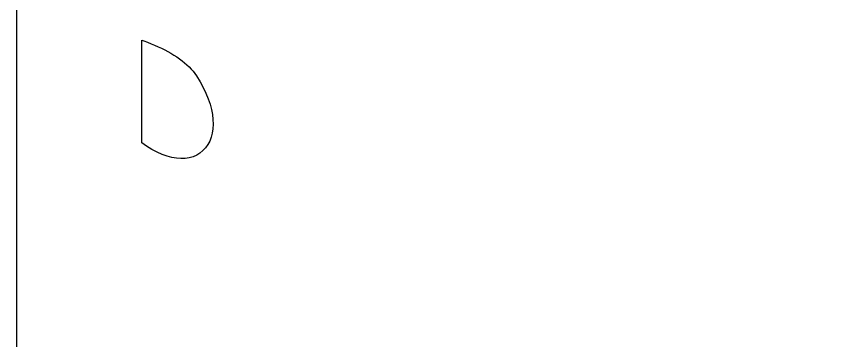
# Model space of a CAD drawing. Header units: centimetres. Extents: x -27.5 to -9.1, y -9.5 to -3.5.
# Drawn here: x -27.5 to -24.932, y -7.575 to -6.574 of the extents above; entities that cross this region are included whole.
import ezdxf

# ---------------------------------------------------------------- set-up
doc = ezdxf.new("R2010")
doc.units = ezdxf.units.CM
doc.header["$MEASUREMENT"] = 0
doc.layers.add('layer 1', color=7, linetype='Continuous')

msp = doc.modelspace()

# ---------------------------------------------------------------- linework, layer by layer
at = {"layer": 'layer 1', "color": 250}
for points, knots in [([(-27.5, -3.49494), (-27.5, -3.49494), (-18.97669, -3.49494), (-18.97669, -3.49494), (-18.97669, -3.49494), (-18.97669, -3.49494), (-18.97669, -9.5), (-18.97669, -9.5), (-18.97669, -9.5), (-18.97669, -9.5), (-27.5, -9.5), (-27.5, -9.5), (-27.5, -9.5), (-27.5, -9.5), (-27.5, -3.49494), (-27.5, -3.49494)], [0, 0, 0, 0, 0.2, 0.2, 0.2, 0.2, 0.4, 0.4, 0.4, 0.4, 0.6, 0.6, 0.6, 0.6, 1, 1, 1, 1]), ([(-27.11258, -6.96406), (-27.11258, -6.96406), (-27.0976, -6.9745), (-27.0976, -6.9745), (-27.0976, -6.9745), (-27.0976, -6.9745), (-27.08125, -6.98454), (-27.08125, -6.98454), (-27.08125, -6.98454), (-27.08125, -6.98454), (-27.06527, -6.99301), (-27.06527, -6.99301), (-27.06527, -6.99301), (-27.06527, -6.99301), (-27.04968, -6.99993), (-27.04968, -6.99993), (-27.04968, -6.99993), (-27.04968, -6.99993), (-27.0345, -7.00535), (-27.0345, -7.00535), (-27.0345, -7.00535), (-27.0345, -7.00535), (-27.01975, -7.00928), (-27.01975, -7.00928), (-27.01975, -7.00928), (-27.01975, -7.00928), (-27.00546, -7.01173), (-27.00546, -7.01173), (-27.00546, -7.01173), (-27.00546, -7.01173), (-26.99167, -7.01271), (-26.99167, -7.01271), (-26.99167, -7.01271), (-26.99167, -7.01271), (-26.97842, -7.01222), (-26.97842, -7.01222), (-26.97842, -7.01222), (-26.97842, -7.01222), (-26.96578, -7.01027), (-26.96578, -7.01027), (-26.96578, -7.01027), (-26.96578, -7.01027), (-26.95382, -7.00685), (-26.95382, -7.00685), (-26.95382, -7.00685), (-26.95382, -7.00685), (-26.94265, -7.00199), (-26.94265, -7.00199), (-26.94265, -7.00199), (-26.94265, -7.00199), (-26.93239, -6.99574), (-26.93239, -6.99574), (-26.93239, -6.99574), (-26.93239, -6.99574), (-26.92312, -6.98816), (-26.92312, -6.98816), (-26.92312, -6.98816), (-26.92312, -6.98816), (-26.91498, -6.97937), (-26.91498, -6.97937), (-26.91498, -6.97937), (-26.91498, -6.97937), (-26.90801, -6.96947), (-26.90801, -6.96947), (-26.90801, -6.96947), (-26.90801, -6.96947), (-26.90227, -6.95858), (-26.90227, -6.95858), (-26.90227, -6.95858), (-26.90227, -6.95858), (-26.89776, -6.94679), (-26.89776, -6.94679), (-26.89776, -6.94679), (-26.89776, -6.94679), (-26.8945, -6.9342), (-26.8945, -6.9342), (-26.8945, -6.9342), (-26.8945, -6.9342), (-26.89249, -6.92087), (-26.89249, -6.92087), (-26.89249, -6.92087), (-26.89249, -6.92087), (-26.89173, -6.90686), (-26.89173, -6.90686), (-26.89173, -6.90686), (-26.89173, -6.90686), (-26.89222, -6.89221), (-26.89222, -6.89221), (-26.89222, -6.89221), (-26.89222, -6.89221), (-26.89397, -6.87697), (-26.89397, -6.87697), (-26.89397, -6.87697), (-26.89397, -6.87697), (-26.89701, -6.86118), (-26.89701, -6.86118), (-26.89701, -6.86118), (-26.89701, -6.86118), (-26.90134, -6.84486), (-26.90134, -6.84486), (-26.90134, -6.84486), (-26.90134, -6.84486), (-26.90699, -6.82806), (-26.90699, -6.82806), (-26.90699, -6.82806), (-26.90699, -6.82806), (-26.914, -6.81081), (-26.914, -6.81081), (-26.914, -6.81081), (-26.914, -6.81081), (-26.92237, -6.79314), (-26.92237, -6.79314), (-26.92237, -6.79314), (-26.92237, -6.79314), (-26.93215, -6.77509), (-26.93215, -6.77509), (-26.93215, -6.77509), (-26.93215, -6.77509), (-26.9434, -6.75665), (-26.9434, -6.75665), (-26.9434, -6.75665), (-26.9434, -6.75665), (-26.94827, -6.74959), (-26.94827, -6.74959), (-26.94827, -6.74959), (-26.94827, -6.74959), (-26.95369, -6.74265), (-26.95369, -6.74265), (-26.95369, -6.74265), (-26.95369, -6.74265), (-26.9596, -6.73588), (-26.9596, -6.73588), (-26.9596, -6.73588), (-26.9596, -6.73588), (-26.96598, -6.72926), (-26.96598, -6.72926), (-26.96598, -6.72926), (-26.96598, -6.72926), (-26.97282, -6.72281), (-26.97282, -6.72281), (-26.97282, -6.72281), (-26.97282, -6.72281), (-26.98008, -6.71652), (-26.98008, -6.71652), (-26.98008, -6.71652), (-26.98008, -6.71652), (-26.98776, -6.71038), (-26.98776, -6.71038), (-26.98776, -6.71038), (-26.98776, -6.71038), (-26.99584, -6.7044), (-26.99584, -6.7044), (-26.99584, -6.7044), (-26.99584, -6.7044), (-27.00431, -6.69856), (-27.00431, -6.69856), (-27.00431, -6.69856), (-27.00431, -6.69856), (-27.01313, -6.69289), (-27.01313, -6.69289), (-27.01313, -6.69289), (-27.01313, -6.69289), (-27.02232, -6.68737), (-27.02232, -6.68737), (-27.02232, -6.68737), (-27.02232, -6.68737), (-27.03184, -6.68201), (-27.03184, -6.68201), (-27.03184, -6.68201), (-27.03184, -6.68201), (-27.04169, -6.67681), (-27.04169, -6.67681), (-27.04169, -6.67681), (-27.04169, -6.67681), (-27.05184, -6.67177), (-27.05184, -6.67177), (-27.05184, -6.67177), (-27.05184, -6.67177), (-27.06228, -6.6669), (-27.06228, -6.6669), (-27.06228, -6.6669), (-27.06228, -6.6669), (-27.073, -6.6622), (-27.073, -6.6622), (-27.073, -6.6622), (-27.073, -6.6622), (-27.08399, -6.65767), (-27.08399, -6.65767), (-27.08399, -6.65767), (-27.08399, -6.65767), (-27.09522, -6.65332), (-27.09522, -6.65332), (-27.09522, -6.65332), (-27.09522, -6.65332), (-27.10668, -6.64916), (-27.10668, -6.64916), (-27.10668, -6.64916), (-27.10668, -6.64916), (-27.11258, -6.64715), (-27.11258, -6.64715), (-27.11258, -6.64715), (-27.11258, -6.64715), (-27.11258, -6.96406), (-27.11258, -6.96406)], [0, 0, 0, 0, 0.0192308, 0.0192308, 0.0192308, 0.0192308, 0.0384615, 0.0384615, 0.0384615, 0.0384615, 0.0576923, 0.0576923, 0.0576923, 0.0576923, 0.0769231, 0.0769231, 0.0769231, 0.0769231, 0.0961538, 0.0961538, 0.0961538, 0.0961538, 0.1153846, 0.1153846, 0.1153846, 0.1153846, 0.1346154, 0.1346154, 0.1346154, 0.1346154, 0.1538462, 0.1538462, 0.1538462, 0.1538462, 0.1730769, 0.1730769, 0.1730769, 0.1730769, 0.1923077, 0.1923077, 0.1923077, 0.1923077, 0.2115385, 0.2115385, 0.2115385, 0.2115385, 0.2307692, 0.2307692, 0.2307692, 0.2307692, 0.25, 0.25, 0.25, 0.25, 0.2692308, 0.2692308, 0.2692308, 0.2692308, 0.2884615, 0.2884615, 0.2884615, 0.2884615, 0.3076923, 0.3076923, 0.3076923, 0.3076923, 0.3269231, 0.3269231, 0.3269231, 0.3269231, 0.3461538, 0.3461538, 0.3461538, 0.3461538, 0.3653846, 0.3653846, 0.3653846, 0.3653846, 0.3846154, 0.3846154, 0.3846154, 0.3846154, 0.4038462, 0.4038462, 0.4038462, 0.4038462, 0.4230769, 0.4230769, 0.4230769, 0.4230769, 0.4423077, 0.4423077, 0.4423077, 0.4423077, 0.4615385, 0.4615385, 0.4615385, 0.4615385, 0.4807692, 0.4807692, 0.4807692, 0.4807692, 0.5, 0.5, 0.5, 0.5, 0.5192308, 0.5192308, 0.5192308, 0.5192308, 0.5384615, 0.5384615, 0.5384615, 0.5384615, 0.5576923, 0.5576923, 0.5576923, 0.5576923, 0.5769231, 0.5769231, 0.5769231, 0.5769231, 0.5961538, 0.5961538, 0.5961538, 0.5961538, 0.6153846, 0.6153846, 0.6153846, 0.6153846, 0.6346154, 0.6346154, 0.6346154, 0.6346154, 0.6538462, 0.6538462, 0.6538462, 0.6538462, 0.6730769, 0.6730769, 0.6730769, 0.6730769, 0.6923077, 0.6923077, 0.6923077, 0.6923077, 0.7115385, 0.7115385, 0.7115385, 0.7115385, 0.7307692, 0.7307692, 0.7307692, 0.7307692, 0.75, 0.75, 0.75, 0.75, 0.7692308, 0.7692308, 0.7692308, 0.7692308, 0.7884615, 0.7884615, 0.7884615, 0.7884615, 0.8076923, 0.8076923, 0.8076923, 0.8076923, 0.8269231, 0.8269231, 0.8269231, 0.8269231, 0.8461538, 0.8461538, 0.8461538, 0.8461538, 0.8653846, 0.8653846, 0.8653846, 0.8653846, 0.8846154, 0.8846154, 0.8846154, 0.8846154, 0.9038462, 0.9038462, 0.9038462, 0.9038462, 0.9230769, 0.9230769, 0.9230769, 0.9230769, 0.9423077, 0.9423077, 0.9423077, 0.9423077, 0.9615385, 0.9615385, 0.9615385, 0.9615385, 1, 1, 1, 1])]:
    msp.add_open_spline(points, degree=3, knots=knots, dxfattribs=at)

doc.saveas('drawing.dxf')
